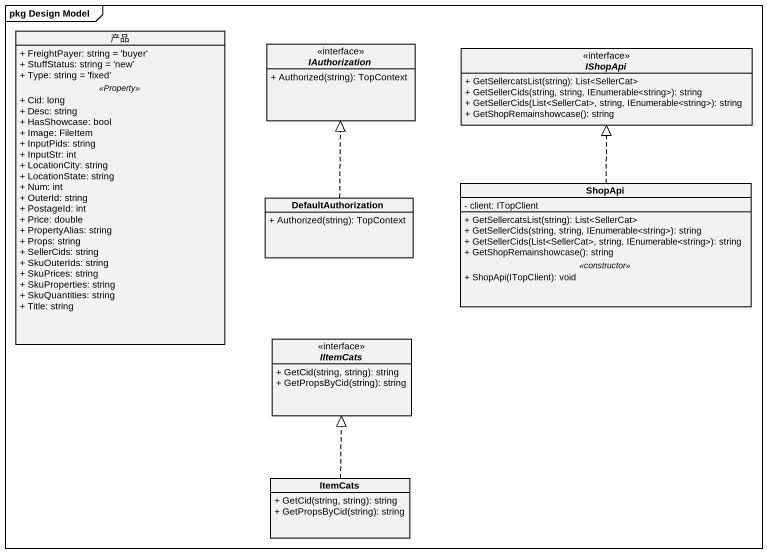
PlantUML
@startuml
mainframe pkg Design Model
hide circle
hide empty members
skinparam classAttributeIconSize 0
class 产品 {
  + FreightPayer: string = 'buyer'
  + StuffStatus: string = 'new'
  + Type: string = 'fixed'
  .. <<Property>> ..
  + Cid: long
  + Desc: string
  + HasShowcase: bool
  + Image: FileItem
  + InputPids: string
  + InputStr: int
  + LocationCity: string
  + LocationState: string
  + Num: int
  + OuterId: string
  + PostageId: int
  + Price: double
  + PropertyAlias: string
  + Props: string
  + SellerCids: string
  + SkuOuterIds: string
  + SkuPrices: string
  + SkuProperties: string
  + SkuQuantities: string
  + Title: string
}
interface IAuthorization <<interface>> {
  + Authorized(string): TopContext
}
interface IShopApi <<interface>> {
  + GetSellercatsList(string): List<SellerCat>
  + GetSellerCids(string, string, IEnumerable<string>): string
  + GetSellerCids(List<SellerCat>, string, IEnumerable<string>): string
  + GetShopRemainshowcase(): string
}
class DefaultAuthorization {
  + Authorized(string): TopContext
}
class ShopApi {
  - client: ITopClient
  --
  + GetSellercatsList(string): List<SellerCat>
  + GetSellerCids(string, string, IEnumerable<string>): string
  + GetSellerCids(List<SellerCat>, string, IEnumerable<string>): string
  + GetShopRemainshowcase(): string
  .. <<constructor>> ..
  + ShopApi(ITopClient): void
}
interface IItemCats <<interface>> {
  + GetCid(string, string): string
  + GetPropsByCid(string): string
}
class ItemCats {
  + GetCid(string, string): string
  + GetPropsByCid(string): string
}
DefaultAuthorization .up.|> IAuthorization
ShopApi .up.|> IShopApi
ItemCats .up.|> IItemCats
@enduml
